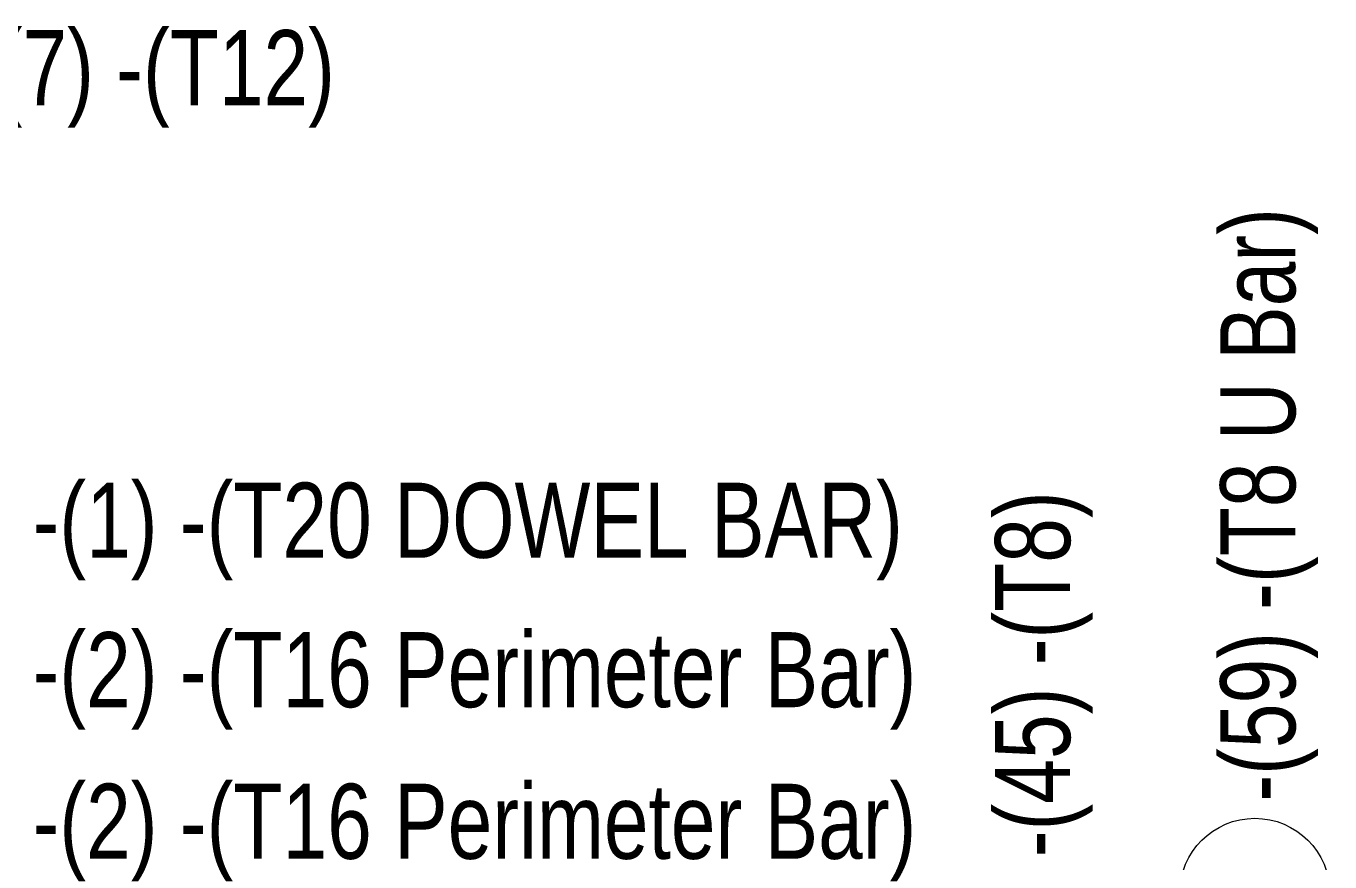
# Model space of a CAD drawing. Header units: millimetres. Extents: x 20 to 15200, y -2824 to 20808.
# Drawn here: x 3314 to 5485, y 7794 to 9185 of the extents above; entities that cross this region are included whole.
import ezdxf

# ---------------------------------------------------------------- set-up
doc = ezdxf.new("R2010")
doc.units = ezdxf.units.MM
doc.layers.add('S-RBAR-IDEN', color=171, linetype='Continuous', lineweight=9)
doc.styles.add('Nirmala UI Semilight', font='NirmalaS.ttf', dxfattribs={"width": 0.8, "height": 125})

# ---------------------------------------------------------------- blocks, each defined once
blk = doc.blocks.new('M_Rebar Tag_rfa MARK - DOT 1 MM-794228-Elevation Front 1')
at = {"layer": 'S-RBAR-IDEN'}
blk.add_circle((4985.1, 7648.8), 125, dxfattribs=at)

msp = doc.modelspace()

# ---------------------------------------------------------------- block references
at = {"layer": 'S-RBAR-IDEN'}
msp.add_blockref('M_Rebar Tag_rfa MARK - DOT 1 MM-794228-Elevation Front 1', (374.9, 92.5), dxfattribs=at)

# ---------------------------------------------------------------- texts
at = {"layer": 'S-RBAR-IDEN', "char_height": 125, "attachment_point": 1, "style": 'Nirmala UI Semilight'}
for s, insert, width in [('-(7) -(T12)', (3219.4, 9178.5), 702.278), ('-(1) -(T20 DOWEL BAR)', (3325.3, 8425), 1670.717), ('-(2) -(T16 Perimeter Bar)', (3325.3, 8176.2), 1747.679), ('-(2) -(T16 Perimeter Bar)', (3325.3, 7923.8), 1747.679)]:
    msp.add_mtext(s, dxfattribs=dict(at, insert=insert, width=width))
at = {"layer": 'S-RBAR-IDEN', "char_height": 125, "attachment_point": 1, "rotation": 90, "style": 'Nirmala UI Semilight'}
for s, insert, width in [('-(59) -(T8 U Bar)', (5302.4, 7894), 1180.084), ('-(45) -(T8)', (4927.5, 7801.5), 734.346)]:
    msp.add_mtext(s, dxfattribs=dict(at, insert=insert, width=width))

doc.saveas('drawing.dxf')
